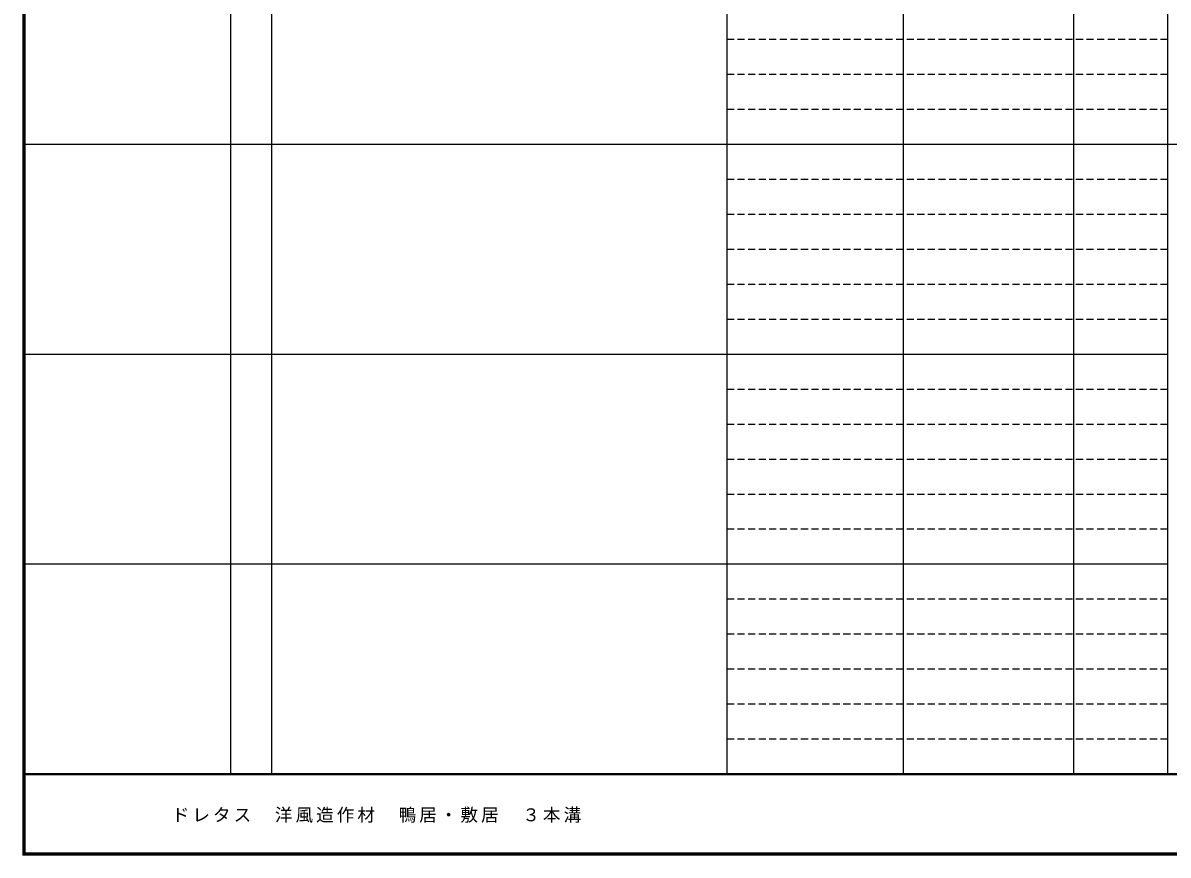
# Model space of a CAD drawing. Units: millimetres on the paper, enlarged 3 times. Extents: x -600 to 570, y -431 to 418.
# Drawn here: x -600 to -15, y -420 to 4 of the extents above; entities that cross this region are included whole.
import ezdxf

# ---------------------------------------------------------------- set-up
doc = ezdxf.new("R2010")
doc.units = ezdxf.units.MM
doc.header["$LTSCALE"] = 3
doc.linetypes.add('DASHED1', pattern=[1.8, 1.2, -0.6])
doc.layers.add('F-1', color=7, linetype='DASHED1')
doc.layers.add('F-A', color=7, linetype='Continuous')
doc.styles.add('ＭＳ ゴシック', font='')
doc.styles.get('ＭＳ ゴシック').set_extended_font_data('MS Gothic')

msp = doc.modelspace()

# ---------------------------------------------------------------- linework, layer by layer
at = {"layer": 'F-1', "color": 6, "linetype": 'Continuous'}
for p, q in [((-600, 417.5), (-600, -420.5)), ((-599.5, 417.5), (-599.5, -420.5)), ((-599, 417.5), (-599, -420.5)), ((-15.5, 417.505), (-15.5, -379.5)), ((570, -379), (-600, -379)), ((570, -379.5), (-600, -379.5)), ((570, -419.5), (-600, -419.5)), ((570, -420), (-600, -420)), ((570, -420.5), (-600, -420.5))]:
    msp.add_line(p, q, dxfattribs=at)
at = {"layer": 'F-1', "linetype": 'Continuous'}
for p, q in [((-494, 417.5), (-494, -379)), ((-240.5, 417.505), (-240.5, -379.5)), ((-150.5, 417.505), (-150.5, -379.5)), ((-63.5, 417.505), (-63.5, -379.5)), ((-473, 371), (-473, -379)), ((-599, -57.571), (569, -57.571)), ((-599, -164.714), (-15.5, -164.714)), ((-599, -271.857), (-15.5, -271.857))]:
    msp.add_line(p, q, dxfattribs=at)
at = {"layer": 'F-1'}
for p, q in [((-240.5, -4), (-15.5, -4)), ((-240.5, -21.857), (-15.5, -21.857)), ((-240.5, -39.714), (-15.5, -39.714)), ((-240.5, -75.429), (-15.5, -75.429)), ((-240.5, -93.286), (-15.5, -93.286)), ((-240.5, -111.143), (-15.5, -111.143)), ((-240.5, -129), (-15.5, -129)), ((-240.5, -146.857), (-15.5, -146.857)), ((-240.5, -182.571), (-15.5, -182.571)), ((-240.5, -200.429), (-15.5, -200.429)), ((-240.5, -218.286), (-15.5, -218.286)), ((-240.5, -236.143), (-15.5, -236.143)), ((-240.5, -254), (-15.5, -254)), ((-240.5, -289.714), (-15.5, -289.714)), ((-240.5, -307.571), (-15.5, -307.571)), ((-240.5, -325.429), (-15.5, -325.429)), ((-240.5, -343.286), (-15.5, -343.286)), ((-240.5, -361.143), (-15.5, -361.143))]:
    msp.add_line(p, q, dxfattribs=at)

# ---------------------------------------------------------------- texts
at = {"layer": 'F-A', "insert": (-524, -404), "char_height": 6.598, "attachment_point": 7, "style": 'ＭＳ ゴシック'}
msp.add_mtext('\\T1.17;ドレタス\u3000洋風造作材\u3000鴨居・敷居\u3000３本溝', dxfattribs=at)

doc.saveas('drawing.dxf')
